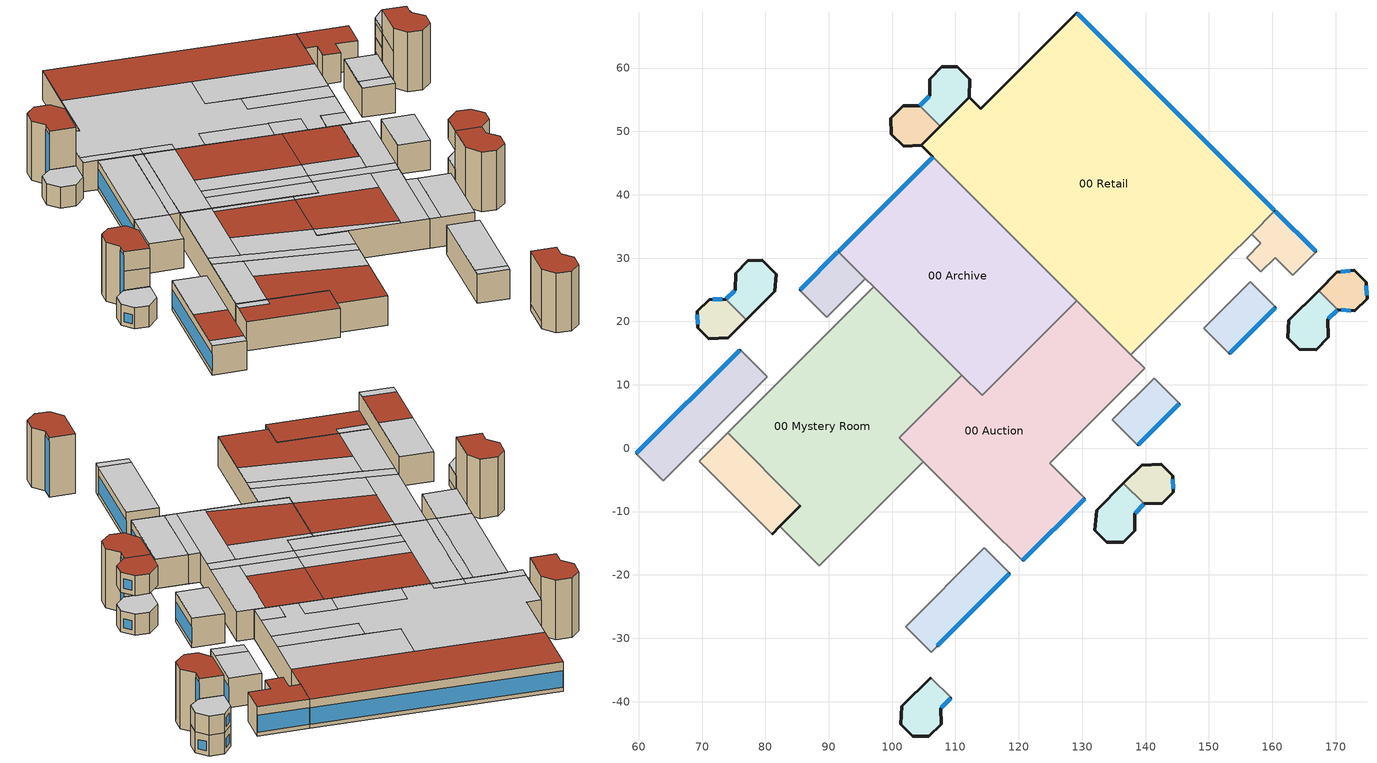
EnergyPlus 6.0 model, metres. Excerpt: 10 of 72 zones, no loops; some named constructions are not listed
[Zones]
00 Office NW
 floor ground (Slab On Grade): 76.01,15.56 80.27,11.3 63.84,-5.13 59.58,-0.87 z0; 91.49,31.04 95.75,26.78 89.66,20.68 85.39,24.95 z0
 wall outside (Exterior Wall - AW1): 76.01,15.56 59.58,-0.87 / 91.49,31.04 85.39,24.95 z0:5.6
 wall to 00 Corridor (EB_Interior Wall): 63.84,-5.13 80.27,11.3 76.01,15.56 / 85.39,24.95 89.66,20.68 95.75,26.78 z0:5.6
 wall to 00 Library (EB_Interior Wall): 59.58,-0.87 63.84,-5.13 z0:5.6
 wall to 00 Archive (EB_Interior Wall): 95.75,26.78 91.49,31.04 z0:5.6
 window (Exterior Window): 75.94,15.49 59.65,-0.8 / 91.42,30.97 85.47,25.02 z0.75:3.94
 ceiling to 01 Office W (EB_Interior Ceiling): 59.58,-0.87 63.84,-5.13 65.03,-3.94 60.77,0.32 z5.6
 ceiling to 01 Meeting Room (EB_Interior Ceiling): 67.38,6.93 71.64,2.67 80.27,11.3 76.01,15.56 z5.6
 ceiling to 01 Office NW (EB_Interior Ceiling): 85.39,24.95 89.66,20.68 95.75,26.78 91.49,31.04 z5.6
 roof outside (EB_Roof): 67.38,6.93 60.77,0.32 65.03,-3.94 71.64,2.67 z5.6
00 Technical
 floor ground (Slab On Grade): 160.43,37.49 166.92,31.01 163.22,27.31 160.45,30.07 158.22,27.85 155.99,30.09 158.21,32.31 156.73,33.79 z0; 74.04,2.44 85.54,-9.06 81.05,-13.55 69.55,-2.05 z0
 wall outside (Exterior Wall - AW1): 166.92,31.01 160.43,37.49 z0:5.6; 82.26,-12.33,5.6 82.26,-12.33,1.8 82.27,-12.33,0 85.54,-9.06,0 85.54,-9.06,5.6; 81.05,-13.55,5.6 81.05,-13.55,0 82.27,-12.33,0 82.26,-12.33,1.8 82.26,-12.33,5.6
 wall to 00 Corridor (EB_Interior Wall): 74.04,2.44 69.55,-2.05 81.05,-13.55 / 156.73,33.79 158.21,32.31 155.99,30.09 158.22,27.85 160.45,30.07 163.22,27.31 166.92,31.01 z0:5.6
 wall to 00 Mystery Room (EB_Interior Wall): 85.54,-9.06 74.04,2.44 z0:5.6
 wall to 00 Retail (EB_Interior Wall): 160.43,37.49 156.73,33.79 z0:5.6
 window (Exterior Window): 166.84,31.08 160.5,37.42 z0.75:3.94
 ceiling to 01 Office SE (EB_Interior Ceiling): 72.96,1.35 76.85,-2.54 77.93,-1.45 74.04,2.44 z5.6
 roof outside (EB_Roof): 156.73,33.79 158.21,32.31 155.99,30.09 158.22,27.85 160.45,30.07 163.22,27.31 166.92,31.01 160.43,37.49 z5.6; 72.96,1.35 69.55,-2.05 81.05,-13.55 85.54,-9.06 77.93,-1.45 76.85,-2.54 z5.6
00 Mystery Room
 floor ground (Slab On Grade): 111,11.53 101.15,1.67 104.94,-2.13 88.5,-18.57 82.26,-12.33 85.54,-9.06 74.04,2.44 97.07,25.46 z0
 wall outside (Exterior Wall - AW1): 85.54,-9.06 82.26,-12.33 z0:5.6
 wall to 00 Storage (EB_Interior Wall): 88.5,-18.57 104.94,-2.13 z0:5.6
 wall to 00 Corridor (EB_Interior Wall): 97.07,25.46 74.04,2.44 / 82.26,-12.33 88.5,-18.57 z0:5.6
 wall to 00 Archive (EB_Interior Wall): 111,11.53 97.07,25.46 z0:5.6
 wall to 00 Auction (EB_Interior Wall): 104.94,-2.13 101.15,1.67 111,11.53 z0:5.6
 ceiling to 01 Office SE (EB_Interior Ceiling): 97.07,25.46 85.55,13.95 89.08,9.7 100.96,21.58 z5.6; 84.06,12.46 74.04,2.44 77.93,-1.45 87.59,8.21 z5.6
 ceiling to 01 Office SW (EB_Interior Ceiling): 87.59,8.21 83.75,4.37 96.31,-10.76 100.15,-6.92 z5.6; 100.96,21.58 100.16,20.78 110.21,10.73 111,11.53 z5.6
 ceiling to 01 Corridor (EB_Interior Ceiling): 85.55,13.95 84.06,12.46 100.15,-6.92 101.64,-5.43 z5.6
 ceiling to 01 Office NE (EB_Interior Ceiling): 93.54,14.15 89.08,9.7 101.64,-5.43 104.94,-2.13 101.15,1.67 102.65,3.17 z5.6
 roof outside (EB_Roof): 93.54,14.15 102.65,3.17 110.21,10.73 100.16,20.78 z5.6; 77.93,-1.45 85.54,-9.06 82.26,-12.33 88.5,-18.57 96.31,-10.76 83.75,4.37 z5.6
00 Office SE
 floor ground (Slab On Grade): 118.58,-19.78 106.16,-32.19 102.13,-28.16 114.55,-15.75 z0; 156.5,26.28 160.57,22.21 153.24,14.88 149.18,18.95 z0; 145.41,7.05 138.8,0.44 134.77,4.47 141.38,11.08 z0
 wall outside (Exterior Wall - AW1): 153.24,14.88 160.57,22.21 / 107.09,-31.27 118.58,-19.78 / 138.8,0.44 145.41,7.05 z0:5.6
 wall to 00 Corridor (EB_Interior Wall): 118.58,-19.78 114.55,-15.75 102.13,-28.16 106.16,-32.19 107.09,-31.27 / 160.57,22.21 156.5,26.28 / 141.38,11.08 134.77,4.47 z0:5.6
 wall to 00 Storage (EB_Interior Wall): 156.5,26.28 149.18,18.95 153.24,14.88 / 145.41,7.05 141.38,11.08 z0:5.6
 wall to 00 TeaKitchen (EB_Interior Wall): 134.77,4.47 138.8,0.44 z0:5.6
 window (Exterior Window): 153.31,14.95 160.5,22.14 / 107.16,-31.2 118.51,-19.85 z0.75:3.94; 138.87,0.51 145.34,6.98 z0.75:3.86
 ceiling to 01 Corridor (EB_Interior Ceiling): 102.13,-28.16 106.16,-32.19 107.09,-31.27 103.06,-27.24 z5.6
 ceiling to 01 Daycare Room2 (EB_Interior Ceiling): 149.18,18.95 153.24,14.88 154.91,16.55 150.84,20.62 z5.6
 ceiling to 01 Office SE (EB_Interior Ceiling): 103.06,-27.24 107.09,-31.27 118.58,-19.78 114.55,-15.75 z5.6
 ceiling to 01 DaycareGroup (EB_Interior Ceiling): 150.84,20.62 154.91,16.55 160.57,22.21 156.5,26.28 z5.6
 ceiling to 01 Storage (EB_Interior Ceiling): 134.77,4.47 138.8,0.44 145.41,7.05 141.38,11.08 z5.6
00 Auction
 floor ground (Slab On Grade): 139.86,12.6 124.9,-2.37 130.44,-7.91 120.59,-17.77 101.15,1.67 111,11.53 114.2,8.33 129.16,23.29 z0
 wall outside (Exterior Wall - AW1): 120.59,-17.77 130.44,-7.91 z0:5.6
 wall to 00 Archive (EB_Interior Wall): 129.16,23.29 114.2,8.33 111,11.53 z0:5.6
 wall to 00 Storage (EB_Interior Wall): 104.94,-2.13 115.04,-12.22 / 139.86,12.6 137.7,14.76 z0:5.6
 wall to 00 Corridor (EB_Interior Wall): 126.41,-3.88 124.9,-2.37 139.86,12.6 / 115.04,-12.22 120.59,-17.77 z0:5.6
 wall to 00 WC (EB_Interior Wall): 130.44,-7.91 126.41,-3.88 z0:5.6
 wall to 00 Retail (EB_Interior Wall): 137.7,14.76 129.16,23.29 z0:5.6
 window (Exterior Window): 120.66,-17.7 130.37,-7.98 z0.75:3.94
 ceiling to 01 Office NE (EB_Interior Ceiling): 101.15,1.67 111.51,-8.69 112.05,-8.15 102.65,3.17 z5.6; 121.29,15.42 118.54,12.67 125.7,5.5 128.45,8.25 z5.6
 ceiling to 01 Office SW (EB_Interior Ceiling): 110.21,10.73 120.56,0.37 124.1,3.91 116.94,11.07 114.2,8.33 111,11.53 z5.6
 ceiling to 01 Office SE (EB_Interior Ceiling): 126.41,-3.88 116.56,-13.74 120.59,-17.77 130.44,-7.91 z5.6
 ceiling to 01 Office NW (EB_Interior Ceiling): 136.33,16.13 125.7,5.5 129.23,1.97 139.86,12.6 z5.6; 124.1,3.91 111.51,-8.69 115.04,-12.22 127.64,0.37 z5.6
 ceiling to 01 Corridor (EB_Interior Ceiling): 116.94,11.07 127.64,0.37 129.23,1.97 118.54,12.67 z5.6; 124.9,-2.37 115.04,-12.22 116.56,-13.74 126.41,-3.88 z5.6
 roof outside (EB_Roof): 110.21,10.73 102.65,3.17 112.05,-8.15 120.56,0.37 z5.6; 121.29,15.42 128.45,8.25 136.33,16.13 129.16,23.29 z5.6
00 Archive
 floor ground (Slab On Grade): 106.45,46 129.16,23.29 114.2,8.33 91.49,31.04 z0
 wall outside (Exterior Wall - AW1): 106.45,46 91.49,31.04 z0:5.6
 wall to 00 Retail (EB_Interior Wall): 129.16,23.29 106.45,46 z0:5.6
 wall to 00 Corridor (EB_Interior Wall): 95.75,26.78 97.07,25.46 z0:5.6
 window (Exterior Window): 106.38,45.93 91.56,31.11 z0.75:3.94
 ceiling to 01 Office SE (EB_Interior Ceiling): 97.07,25.46 100.96,21.58 115.92,36.54 112.03,40.43 z5.6
 ceiling to 01 Office NW (EB_Interior Ceiling): 91.49,31.04 95.75,26.78 110.71,41.74 106.45,46 z5.6
 ceiling to 01 Office SW (EB_Interior Ceiling): 103.69,24.31 100.96,21.58 114.2,8.33 116.94,11.07 z5.6
 ceiling to 01 Corridor (EB_Interior Ceiling): 103.69,24.31 116.94,11.07 118.54,12.67 105.29,25.91 z5.6; 110.71,41.74 95.75,26.78 97.07,25.46 112.03,40.43 z5.6
 ceiling to 01 Office NE (EB_Interior Ceiling): 105.29,25.91 118.54,12.67 121.29,15.42 108.04,28.66 z5.6
 roof outside (EB_Roof): 115.92,36.54 108.04,28.66 121.29,15.42 129.16,23.29 z5.6
00 Retail
 floor ground (Slab On Grade): 160.43,37.49 137.7,14.76 104.62,47.84 112.18,55.4 114.01,53.56 129.19,68.74 z0
 wall outside (Exterior Wall - AW1): 160.43,37.49 129.19,68.74 114.01,53.56 112.18,55.4 / 104.62,47.84 106.45,46 z0:5.6
 wall to 01a Office (EB_Interior Wall): 107.57,50.78 104.62,47.84 z2.8:5.6
 wall to 00a Stairs (EB_Interior Wall): 112.18,55.4 107.57,50.78 z0:5.6
 wall to 00 Corridor (EB_Interior Wall): 152.86,29.92 156.73,33.79 z0:5.6
 wall to 00a Storage (EB_Interior Wall): 107.57,50.78 104.62,47.84 z0:2.8
 wall to 00 Storage (EB_Interior Wall): 137.7,14.76 152.86,29.92 z0:5.6
 window (Exterior Window): 160.36,37.56 129.25,68.67 z0.75:3.94
 ceiling to 01 DaycareGroup (EB_Interior Ceiling): 128.26,24.2 132.29,20.17 135.11,23 131.08,27.03 z5.6; 137.49,20.62 134.66,17.79 137.7,14.76 140.53,17.59 z5.6; 131.98,39.49 147.2,24.26 152.86,29.92 137.64,45.14 z5.6
 ceiling to 01 Office SE (EB_Interior Ceiling): 112.03,40.43 115.92,36.54 117.19,37.81 113.3,41.7 z5.6
 ceiling to 01 Corridor (EB_Interior Ceiling): 104.62,47.84 112.03,40.43 113.3,41.7 105.89,49.11 z5.6
 ceiling to 01 Daycare Corridor (EB_Interior Ceiling): 112.18,55.4 105.89,49.11 117.19,37.81 115.92,36.54 119.63,32.83 122.46,35.66 135.11,23 132.29,20.17 134.66,17.79 137.49,20.62 140.53,17.59 144.55,21.61 133.75,32.41 136.4,35.07 131.98,39.49 137.64,45.14 121.61,61.16 114.01,53.56 z5.6
 ceiling to 01 Daycare Room (EB_Interior Ceiling): 119.63,32.83 128.26,24.2 131.08,27.03 122.46,35.66 z5.6
 ceiling to 01 Daycare Room2 (EB_Interior Ceiling): 136.4,35.07 133.75,32.41 144.55,21.61 147.2,24.26 z5.6
 roof outside (EB_Roof): 129.19,68.74 121.61,61.16 152.86,29.92 160.43,37.49 z5.6
00a Stairs
 floor ground (Slab On Grade): 106.09,-36.21 109.3,-39.42 107.68,-41.04 107.72,-43.53 105.79,-45.47 103.29,-45.44 101.38,-43.53 101.55,-40.75 z-1.2; 136.52,-5.53 139.8,-8.81 138.3,-10.3 138.3,-13.05 136.47,-14.88 133.9,-14.82 132.01,-12.94 132.29,-9.76 z-1.2; 167.31,24.86 170.31,21.86 168.78,20.33 168.85,17.48 166.94,15.57 164.28,15.62 162.44,17.46 162.61,20.17 z-1.2; 81.69,27.46 81.45,24.81 76.94,20.3 73.74,23.5 75.21,24.96 75.31,27.65 77.24,29.57 79.49,29.66 z-1.2; 110.31,60.22 112.29,58.24 112.18,55.4 107.57,50.78 104.33,54.02 105.91,55.59 105.95,58.26 107.87,60.19 z-1.2
 wall outside (Exterior Wall - AW3): 101.55,-40.75 101.38,-43.53 103.29,-45.44 105.79,-45.47 107.72,-43.53 107.68,-41.04 109.3,-39.42 / 132.29,-9.76 132.01,-12.94 133.9,-14.82 136.47,-14.88 138.3,-13.05 138.3,-10.3 139.8,-8.81 / 162.61,20.17 162.44,17.46 164.28,15.62 166.94,15.57 168.85,17.48 168.78,20.33 170.31,21.86 / 81.45,24.81 81.69,27.46 79.49,29.66 77.24,29.57 75.31,27.65 75.21,24.96 73.74,23.5 / 112.18,55.4 112.29,58.24 110.31,60.22 107.87,60.19 105.95,58.26 105.91,55.59 104.33,54.02 z-1.2:10.15
 wall outside (Exterior Wall - AW1): 167.31,24.86 162.61,20.17 z5.6:10.15
 wall to 00 Stairs (EB_Interior Wall): 106.09,-36.21 101.55,-40.75 / 136.52,-5.53 132.29,-9.76 / 76.94,20.3 81.45,24.81 z0:10.15
 wall to 00a Office (EB_Interior Wall): 109.3,-39.42 106.09,-36.21 z-1.2:10.15; 170.31,21.86 167.31,24.86 z6.4:10.15; 139.8,-8.81 136.52,-5.53 z2.8:6.4
 wall to 00a Storage (EB_Interior Wall): 170.31,21.86 167.31,24.86 z2.8:6.4; 104.33,54.02 107.57,50.78 z-1.2:2.8
 wall to 02a TeaKitchen (EB_Interior Wall): 73.74,23.5 76.94,20.3 z6.4:10.15
 wall to 01a Office (EB_Interior Wall): 104.33,54.02 107.57,50.78 z2.8:10.15
 wall ground (Exterior Wall - AW3): 106.09,-36.21 101.55,-40.75 / 136.52,-5.53 132.29,-9.76 / 167.31,24.86 162.61,20.17 / 107.57,50.78 112.18,55.4 / 76.94,20.3 81.45,24.81 z-1.2:0
 wall to 00 Corridor (EB_Interior Wall): 167.31,24.86 162.61,20.17 z0:5.6
 wall to 01 Daycare Corridor (EB_Interior Wall): 107.57,50.78 112.18,55.4 z5.6:10.15
 wall to 00a Tech (EB_Interior Wall): 170.31,21.86 167.31,24.86 / 139.8,-8.81 136.52,-5.53 / 73.74,23.5 76.94,20.3 z-1.2:2.8
 wall to 01a Meeting (EB_Interior Wall): 73.74,23.5 76.94,20.3 z2.8:6.4
 window (Exterior Window): 105.84,55.52 104.4,54.09 / 75.14,24.89 73.81,23.57 / 138.37,-10.23 139.72,-8.88 / 107.75,-40.96 109.23,-39.49 / 168.85,20.4 170.24,21.79 z-1.1:9.4
 roof outside (EB_Roof): 101.55,-40.75 101.38,-43.53 103.29,-45.44 105.79,-45.47 107.72,-43.53 107.68,-41.04 109.3,-39.42 106.09,-36.21 z10.15; 132.29,-9.76 132.01,-12.94 133.9,-14.82 136.47,-14.88 138.3,-13.05 138.3,-10.3 139.8,-8.81 136.52,-5.53 z10.15; 162.61,20.17 162.44,17.46 164.28,15.62 166.94,15.57 168.85,17.48 168.78,20.33 170.31,21.86 167.31,24.86 z10.15; 75.31,27.65 75.21,24.96 73.74,23.5 76.94,20.3 81.45,24.81 81.69,27.46 79.49,29.66 77.24,29.57 z10.15; 105.95,58.26 105.91,55.59 104.33,54.02 107.57,50.78 112.18,55.4 112.29,58.24 110.31,60.22 107.87,60.19 z10.15
00a Tech
 floor ground (Slab On Grade): 174.84,26.18 174.96,23.59 173.06,21.69 170.31,21.86 167.31,24.86 170.18,27.74 172.94,28.08 z-1.2; 73.74,23.5 76.94,20.3 74.11,17.47 71.09,17.24 69.31,19.02 69.27,21.61 71.13,23.47 z-1.2; 144.28,-4.33 144.36,-6.99 142.63,-8.72 139.8,-8.81 136.52,-5.53 139.38,-2.67 142.47,-2.52 z-1.2
 floor to 00a Office (EB_Interior Floor): 144.28,-4.33 144.36,-6.99 142.63,-8.72 139.8,-8.81 136.52,-5.53 139.38,-2.67 142.47,-2.52 z6.4
 wall outside (Exterior Wall - AW3): 139.8,-8.81 142.63,-8.72 144.36,-6.99 144.28,-4.33 142.47,-2.52 139.38,-2.67 / 170.31,21.86 173.06,21.69 174.96,23.59 174.84,26.18 172.94,28.08 170.18,27.74 / 73.74,23.5 71.13,23.47 69.27,21.61 69.31,19.02 71.09,17.24 74.11,17.47 z-1.2:2.8; 139.8,-8.81 142.63,-8.72 144.36,-6.99 144.28,-4.33 142.47,-2.52 139.38,-2.67 z6.4:10.15
 wall ground (Exterior Wall - AW3): 170.18,27.74 167.31,24.86 / 139.38,-2.67 136.52,-5.53 / 74.11,17.47 76.94,20.3 z-1.2:0
 wall to 00 Corridor (EB_Interior Wall): 74.11,17.47 76.94,20.3 / 139.38,-2.67 136.52,-5.53 z0:2.8
 wall to 01 Corridor (EB_Interior Wall): 139.38,-2.67 136.52,-5.53 z6.4:10.15
 wall to 00 WC (EB_Interior Wall): 170.18,27.74 167.31,24.86 z0:2.8
 window (Exterior Window): 73.17,23.49 71.68,23.47 z-0.42:1.33; 69.28,21.06 69.3,19.56 z-0.4:1.35; 144.34,-6.41 144.29,-4.91 / 172.31,28 170.82,27.82 / 174.94,24.14 174.86,25.64 / 170.93,21.82 172.43,21.73 z-0.3:1.45; 144.34,-6.41 144.29,-4.91 z7.3:9.05
 ceiling to 00a Office (EB_Interior Ceiling): 139.38,-2.67 136.52,-5.53 139.8,-8.81 142.63,-8.72 144.36,-6.99 144.28,-4.33 142.47,-2.52 z2.8
 ceiling to 01a Meeting (EB_Interior Ceiling): 71.13,23.47 69.27,21.61 69.31,19.02 71.09,17.24 74.11,17.47 76.94,20.3 73.74,23.5 z2.8
 roof outside (EB_Roof): 139.38,-2.67 136.52,-5.53 139.8,-8.81 142.63,-8.72 144.36,-6.99 144.28,-4.33 142.47,-2.52 z10.15
00a Storage
 floor ground (Slab On Grade): 104.33,54.02 107.57,50.78 104.62,47.84 101.81,47.64 99.88,49.57 99.78,52.1 101.76,54.08 z-1.2
 floor to 00a Tech (EB_Interior Floor): 174.84,26.18 174.96,23.59 173.06,21.69 170.31,21.86 167.31,24.86 170.18,27.74 172.94,28.08 z2.8
 wall outside (Exterior Wall - AW3): 104.33,54.02 101.76,54.08 99.78,52.1 99.88,49.57 101.81,47.64 104.62,47.84 z-1.2:2.8; 170.31,21.86 173.06,21.69 174.96,23.59 174.84,26.18 172.94,28.08 170.18,27.74 z2.8:6.4; 170.18,27.74 167.31,24.86 z5.6:6.4
 wall ground (Exterior Wall - AW3): 104.62,47.84 107.57,50.78 z-1.2:0
 wall to 00 WC (EB_Interior Wall): 170.18,27.74 167.31,24.86 z2.8:5.6
 window (Exterior Window): 172.31,28 170.82,27.82 z3.7:5.45
 ceiling to 01a Office (EB_Interior Ceiling): 101.76,54.08 99.78,52.1 99.88,49.57 101.81,47.64 104.62,47.84 107.57,50.78 104.33,54.02 z2.8
 ceiling to 00a Office (EB_Interior Ceiling): 170.18,27.74 167.31,24.86 170.31,21.86 173.06,21.69 174.96,23.59 174.84,26.18 172.94,28.08 z6.4
[Building]
Thomas Mann: North Axis {deg}=0; Terrain=City; Loads Convergence Tolerance Value=0.04; Temperature Convergence Tolerance Value {deltaC}=0.4; Solar Distribution=FullExterior; Maximum Number of Warmup Days=25
[Site:Location]
u167 Thomas Mann: Latitude {deg}=52.38; Longitude {deg}=13.52; Time Zone {hr}=1; Elevation {m}=47
[SizingPeriod:DesignDay] Barometric Pressure {Pa}=99630.7; Wind Direction {deg}=0; Rain Indicator=0; Snow Indicator=0; Day of Month=15; Humidity Indicating Type=WetBulb
Name | Maximum Dry-Bulb Temperature {C} | Daily Temperature Range {deltaC} | Humidity Indicating Conditions at Maximum Dry-Bulb | Wind Speed {m/s} | Sky Clearness | Month | Day Type | Daylight Saving Time Indicator
Summer Design Days | 29.5 | 10.1 | 19 | 0 | 0.98 | 7 | SummerDesignDay | 1
Winter Design Days | -13.7 | 0 | -13.7 | 15.6 | 0 | 1 | WinterDesignDay | 0
[Site:GroundTemperature:BuildingSurface]
14, 14, 14, 14, 14, 14, 14, 14, 14, 14, 14, 14
[Site:GroundTemperature:Deep]
12.9, 12.9, 12.9, 12.9, 12.9, 12.9, 12.9, 12.9, 12.9, 12.9, 12.9, 12.9
[Site:GroundReflectance]
0.2, 0.2, 0.2, 0.2, 0.2, 0.2, 0.2, 0.2, 0.2, 0.2, 0.2, 0.2
[Site:GroundReflectance:SnowModifier]
1, 1
[Material] Specific Heat {J/kg-K}=837
Name | Roughness | Thickness {m} | Conductivity {W/m-K} | Density {kg/m3}
Concrete 150mm | MediumRough | 0.15 | 2 | 2400
Wall Insulation 120mm | MediumRough | 0.12 | 0.04 | 125
Stucco 5mm | MediumRough | 0.05 | 0.56 | 2660
Concrete 180mm | MediumRough | 0.18 | 2 | 2400
Gypsum 12mm | MediumRough | 0.012 | 0.25 | 720
Wall Insulation 100mm | MediumRough | 0.1 | 0.04 | 125
Insulation 80mm | MediumRough | 0.08 | 0.035 | 125
Concrete 380mm | MediumRough | 0.38 | 2.5 | 2400
Insulation 140mm | MediumRough | 0.14 | 0.035 | 125
Stone 50mm | MediumRough | 0.005 | 0.07 | 2243
Concrete 120mm IntWall | Smooth | 0.12 | 2 | 2400
Insulation 50mm | MediumRough | 0.05 | 0.035 | 125
Concrete 60mm | MediumRough | 0.06 | 2 | 2400
Wall Insulation 40mm | MediumRough | 0.04 | 0.04 | 125
[Material:AirGap]
Internal Wall Air Space 600mm: Thermal Resistance {m2-K/W}=0.16
[WindowMaterial:SimpleGlazingSystem]
Exterior Window - Glazing: U-Factor {W/m2-K}=1.5; Solar Heat Gain Coefficient=0.41; Visible Transmittance=0.72
[WindowMaterial:Blind]
Horizontal Slat Blinds: Slat Orientation=Horizontal; Slat Width {m}=0.08; Slat Separation {m}=0.07; Slat Thickness {m}=0.001; Slat Angle {deg}=45; Slat Conductivity {W/m-K}=221; Slat Beam Solar Transmittance=0.292; Front Side Slat Beam Solar Reflectance=0.309; Back Side Slat Beam Solar Reflectance=0.309; Slat Diffuse Solar Transmittance=0.292; Front Side Slat Diffuse Solar Reflectance=0.309; Back Side Slat Diffuse Solar Reflectance=0.309; Slat Beam Visible Transmittance=0; Front Side Slat Beam Visible Reflectance=0.58; Back Side Slat Beam Visible Reflectance=0.58; Slat Diffuse Visible Transmittance=0; Front Side Slat Diffuse Visible Reflectance=0.58; Back Side Slat Diffuse Visible Reflectance=0.58; Slat Infrared Hemispherical Transmittance=0; Front Side Slat Infrared Hemispherical Emissivity=0.9; Back Side Slat Infrared Hemispherical Emissivity=0.9; Blind to Glass Distance {m}=0.1; Blind Top Opening Multiplier=0.5; Blind Bottom Opening Multiplier=0.5; Blind Left Side Opening Multiplier=0.5; Blind Right Side Opening Multiplier=0.5; Minimum Slat Angle {deg}=0; Maximum Slat Angle {deg}=90
[Construction]
Exterior Wall - AW1: Stucco 5mm, Wall Insulation 120mm, Concrete 150mm, Wall Insulation 40mm, Concrete 60mm
Exterior Wall - AW3: Concrete 180mm, Wall Insulation 100mm, Gypsum 12mm
Slab On Grade: Concrete 380mm, Insulation 80mm
EB_Interior Wall: Gypsum 12mm, Insulation 50mm, Gypsum 12mm
EB_Roof: Stone 50mm, Insulation 140mm, Concrete 120mm IntWall
EB_Interior Floor: Gypsum 12mm, Internal Wall Air Space 600mm, Concrete 120mm IntWall
EB_Interior Ceiling: Concrete 120mm IntWall, Internal Wall Air Space 600mm, Gypsum 12mm
Exterior Window: Exterior Window - Glazing
[WindowProperty:ShadingControl]
Exterior Shade: Shading Type=ExteriorBlind; Construction with Shading=Window  wShades; Shading Control Type=OnIfHighSolarOnWindow; Setpoint {W/m2, W or deg C}=140; Shading Control Is Scheduled=No; Glare Control Is Active=No; Shading Device Material=Horizontal Slat Blinds; Type of Slat Angle Control for Blinds=FixedSlatAngle
[Zone] Multiplier=1
00 Office NW; 00 Technical; 00 Mystery Room; 00 Office SE; 00 Auction; 00 Archive; 00 Retail; 00a Stairs; 00a Tech; 00a Storage
[People] Number of People Calculation Method=Area/Person; Fraction Radiant=0.3; Sensible Heat Fraction=autocalculate; Activity Level Schedule=Sch ACTIVITY; Enable ASHRAE 55 Comfort Warnings=No; Mean Radiant Temperature Calculation Type=ZoneAveraged
Name | Zone or ZoneList | Number of People Schedule | Zone Floor Area per Person {m2/person}
00 Office NW Occ | 00 Office NW | OFFICE Occ and Equip | 13.5
00 Office SE Occ | 00 Office SE | OFFICE Occ and Equip | 13.5
00 Retail occ | 00 Retail | RETAIL Occ | 51.1
[Lights] Design Level Calculation Method=Watts/Area; Return Air Fraction=0; Fraction Radiant=0.42; Fraction Visible=0.18; Fraction Replaceable=1; Return Air Fraction Calculated from Plenum Temperature=No
Name | Zone or ZoneList | Schedule | Watts per Zone Floor Area {W/m2}
00 Archive Lights | 00 Archive | OFFICE Lighting | 3
00 Auction Lights | 00 Auction | OFFICE Lighting | 3
00 Mystery Room Lights | 00 Mystery Room | OFFICE Lighting | 3
00 Office NW Lights | 00 Office NW | OFFICE Lighting | 9
00 Office SE Lights | 00 Office SE | OFFICE Lighting | 9
00 Retail Lights | 00 Retail | RETAIL Lighting | 4.7
00 Technical Lights | 00 Technical | OFFICE Lighting | 3.2
00a Stairs Lights | 00a Stairs | Circulation Lighting | 3.4
00a Storage Lights | 00a Storage | OFFICE Lighting | 7
00a Technical Lights | 00a Tech | OFFICE Lighting | 3.2
[ElectricEquipment] Design Level Calculation Method=Watts/Area; Watts per Zone Floor Area {W/m2}=12
Name | Zone or ZoneList | Schedule
00 Office NW Equipment | 00 Office NW | OFFICE Occ and Equip
00 Office SE Equipment | 00 Office SE | OFFICE Occ and Equip
00 Retail Equipment | 00 Retail | RETAIL Lighting
[ZoneInfiltration:DesignFlowRate] Schedule=On; Design Flow Rate Calculation Method=AirChanges/Hour; Air Changes per Hour=0.1; Constant Term Coefficient=1; Temperature Term Coefficient=0; Velocity Term Coefficient=0; Velocity Squared Term Coefficient=0
Name | Zone or ZoneList
00Archive_Infiltration | 00 Archive
00Auction_Infiltration | 00 Auction
00MysteryRoom_Infiltration | 00 Mystery Room
00OfficeNW_Infiltration | 00 Office NW
00OfficeSE_Infiltration | 00 Office SE
00Retail_Infiltration | 00 Retail
00Technical_Infiltration | 00 Technical
00aStairs_Infiltration | 00a Stairs
00aStorage_Infiltration | 00a Storage
00aTech_Infiltration | 00a Tech
[ZoneVentilation:DesignFlowRate] Schedule=OFFICE HVAC; Design Flow Rate Calculation Method=Flow/Zone; Ventilation Type=Natural; Fan Total Efficiency=1; Constant Term Coefficient=1; Minimum Indoor Temperature {C}=-100; Maximum Indoor Temperature {C}=100; Delta Temperature {deltaC}=-100; Minimum Outdoor Temperature {C}=-100; Maximum Outdoor Temperature {C}=100; Maximum Wind Speed {m/s}=40
Name | Zone or ZoneList | Design Flow Rate {m3/s}
00 Office NW Natural Ventilation | 00 Office NW | 0.15
00 Office SE Natural Ventilation | 00 Office SE | 0.17
[Exterior:Lights]
Exterior Lighting: Schedule=On; Design Level {W}=8788; Control Option=AstronomicalClock
[GroundHeatExchanger:Vertical]
Cond_GSH: Maximum Flow Rate {m3/s}=0.006438; Number of Bore Holes=48; Bore Hole Length {m}=100; Bore Hole Radius {m}=0.125; Ground Thermal Conductivity {W/m-K}=3.2; Ground Thermal Heat Capacity {J/m3-K}=920000; Fluid Specific Heat {J/kg-K}=4188; Ground Temperature {C}=12.9; Design Flow Rate {m3/s}=0.006438; Grout Thermal Conductivity {W/m-K}=12.5; Pipe Thermal Conductivity {W/m-K}=0.35; Fluid Thermal Conductivity {W/m-K}=0.576; Fluid Density {kg/m3}=999.46; Fluid Viscosity {N-s/m2}=0.001202; Pipe Out Diameter {m}=0.032; U-Tube Distance {m}=0.0045; Pipe Thickness {m}=0.0029; Maximum Length of Simulation=1; G-Function Reference Ratio=0.0005; Number of Data Pairs of the G Function=2; G-Function Ln(T/Ts) Value 1=-15.2996; G-Function G Value 1=0.1; G-Function Ln(T/Ts) Value 2=3; G-Function G Value 2=0.1
[Schedule:Compact]
On: Through: 12/31, For: AllDays, Until: 24:00, 1
Sch ACTIVITY: Through: 12/31, For: AllDays, Until: 24:00, 72
OFFICE Occ and Equip: Through: 12/31, For: Weekdays SummerDesignDays WinterDesignDays, Until: 07:00, 0, Until: 08:00, 0.1, Until: 09:00, 0.2, Until: 13:00, 0.95, Until: 14:00, 0.5, Until: 18:00, 0.95, Until: 19:00, 0.3, Until: 22:00, 0.1, Until: 24:00, 0.05, For: Saturdays, Until: 07:00, 0, Until: 09:00, 0.1, Until: 13:00, 0.3, Until: 18:00, 0.1, Until: 20:00, 0.05, Until: 24:00, 0, For: AllOtherDays, Until: 24:00, 0
OFFICE Lighting; Circulation Lighting: Through: 12/31, For: Weekdays SummerDesignDays WinterDesignDays, Until: 07:00, 0.1, Until: 08:00, 0.3, Until: 09:00, 0.9, Until: 13:00, 0.8, Until: 14:00, 0.9, Until: 18:00, 0.5, Until: 19:00, 0.3, Until: 22:00, 0.1, Until: 24:00, 0.1, For: Saturdays, Until: 07:00, 0.1, Until: 09:00, 0.1, Until: 13:00, 0.3, Until: 18:00, 0.15, Until: 20:00, 0.05, Until: 24:00, 0.1, For: AllOtherDays, Until: 24:00, 0.1
OFFICE HVAC: Through: 12/31, For: Weekdays SummerDesignDays WinterDesignDays, Until: 07:00, 0, Until: 22:00, 1, Until: 24:00, 0, For: Saturday, Until: 07:00, 0, Until: 19:00, 1, Until: 24:00, 0, For: AllOtherDays, Until: 24:00, 0
RETAIL Lighting: Through: 12/31, For: Weekdays, Until: 09:00, 0.15, Until: 21:00, 1, Until: 22:00, 0.5, Until: 24:00, 0.15, For: Saturday SummerDesignDay WinterDesignDay, Until: 8:00, 0.15, Until: 10:00, 0.6, Until: 21:00, 1, Until: 22:00, 0.5, Until: 24:00, 0.15, For: AllOtherDays, Until: 10:00, 0.15, Until: 11:00, 0.4, Until: 19:00, 1, Until: 20:00, 0.5, Until: 24:00, 0.15
RETAIL Occ: Through: 12/31, For: Weekdays, Until: 10:00, 0, Until: 11:00, 0.5, Until: 15:00, 0.7, Until: 16:00, 0.8, Until: 17:00, 0.7, Until: 19:00, 0.5, Until: 20:00, 0.3, Until: 24:00, 0, For: Saturday WinterDesignDay SummerDesignDay, Until: 10:00, 0, Until: 11:00, 0.5, Until: 12:00, 0.6, Until: 18:00, 0.8, Until: 21:00, 0.2, Until: 24:00, 0, For: Sunday, Until: 11:00, 0, Until: 12:00, 0.2, Until: 17:00, 0.4, Until: 18:00, 0.2, Until: 24:00, 0, For: AllOtherDays, Until: 24:00, 0
